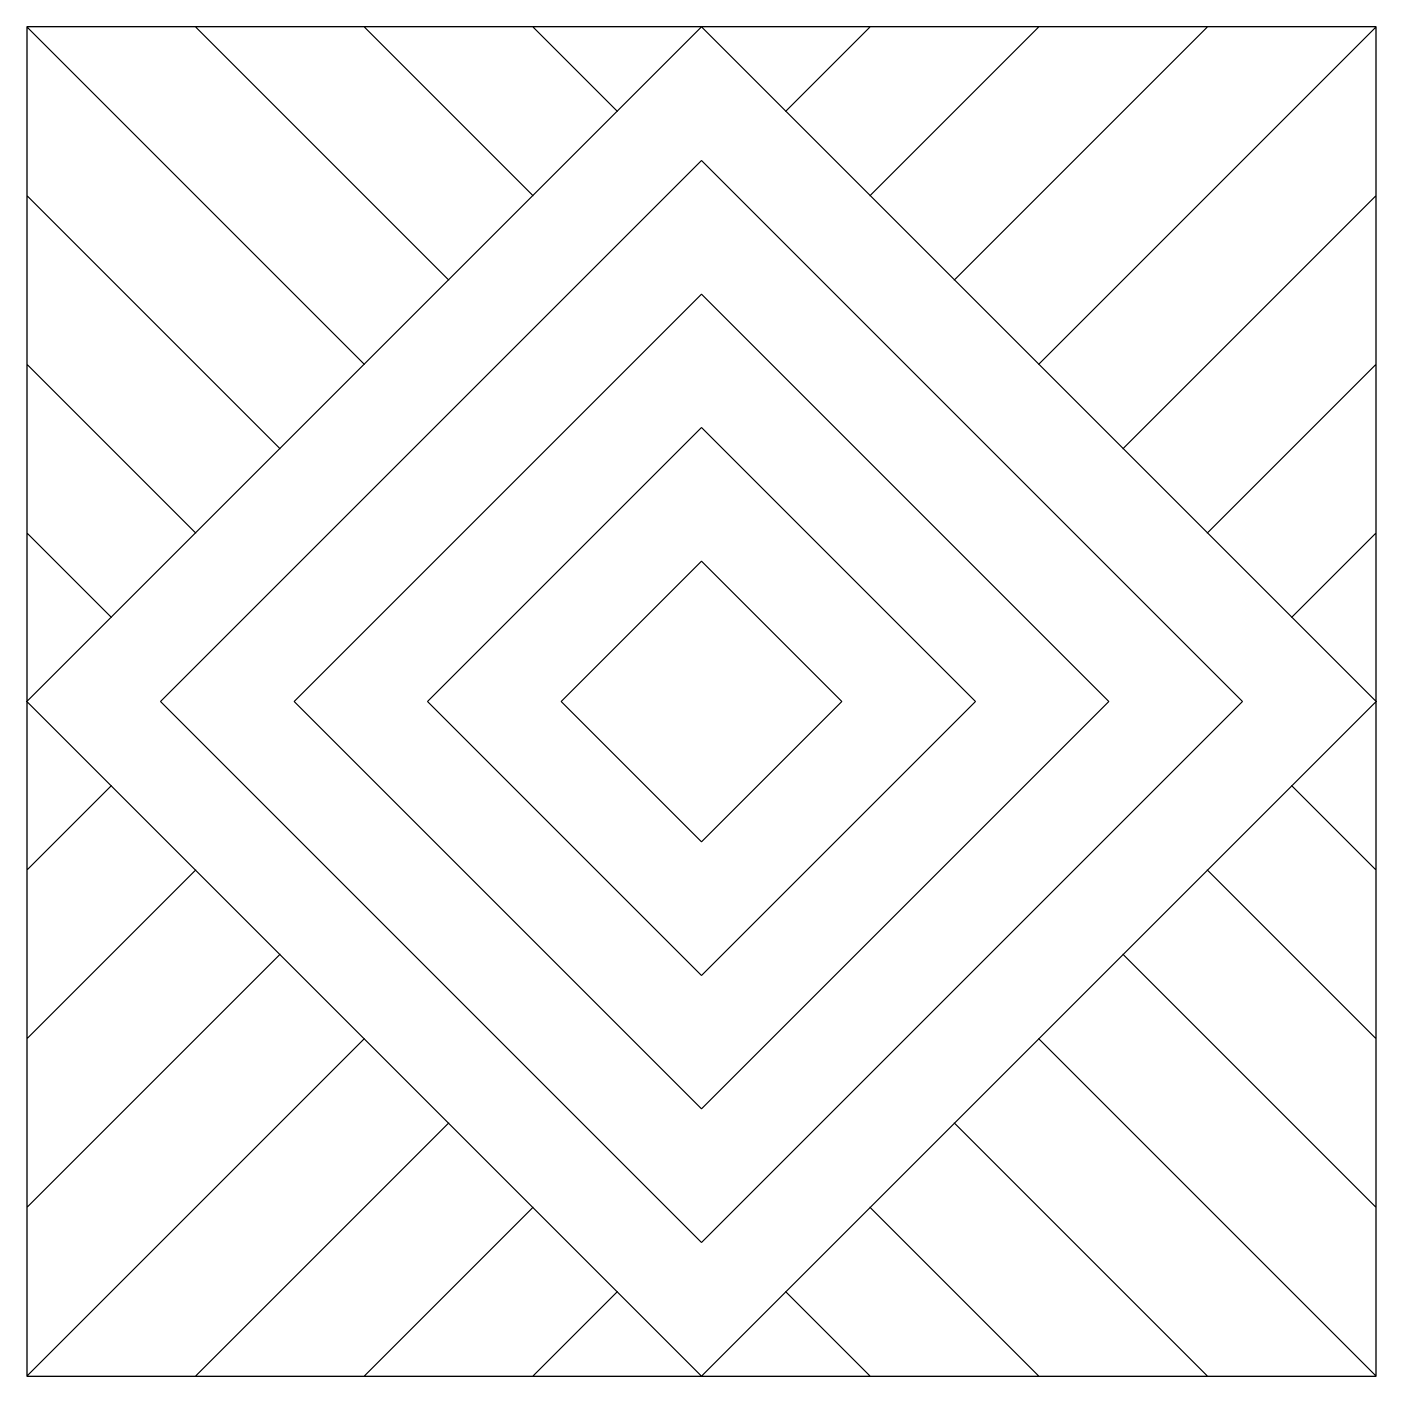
# Model space of a CAD drawing. Header units: millimetres. Extents: x 2008 to 2038, y 737.1 to 767.1.
import ezdxf

# ---------------------------------------------------------------- set-up
doc = ezdxf.new("R2010")
doc.units = ezdxf.units.MM

msp = doc.modelspace()

# ---------------------------------------------------------------- linework, layer by layer
at = {"lineweight": 30}
for p, q in [((2007.985, 767.083), (2015.485, 759.583)), ((2011.735, 767.083), (2017.36, 761.458)), ((2015.485, 767.083), (2019.235, 763.333)), ((2019.235, 767.083), (2021.11, 765.208)), ((2026.735, 767.083), (2024.86, 765.208)), ((2030.485, 767.083), (2026.735, 763.333)), ((2034.235, 767.083), (2028.61, 761.458)), ((2037.985, 767.083), (2030.485, 759.583)), ((2007.985, 763.333), (2013.61, 757.708)), ((2037.985, 763.333), (2032.36, 757.708)), ((2007.985, 759.583), (2011.735, 755.833)), ((2037.985, 759.583), (2034.235, 755.833)), ((2007.985, 755.833), (2009.86, 753.958)), ((2037.985, 755.833), (2036.11, 753.958)), ((2007.985, 748.333), (2009.86, 750.208)), ((2037.985, 748.333), (2036.11, 750.208)), ((2007.985, 744.583), (2011.735, 748.333)), ((2037.985, 744.583), (2034.235, 748.333)), ((2007.985, 740.833), (2013.61, 746.458)), ((2037.985, 740.833), (2032.36, 746.458)), ((2007.985, 737.083), (2015.485, 744.583)), ((2037.985, 737.083), (2030.485, 744.583)), ((2011.735, 737.083), (2017.36, 742.708)), ((2034.235, 737.083), (2028.61, 742.708)), ((2015.485, 737.083), (2019.235, 740.833)), ((2030.485, 737.083), (2026.735, 740.833)), ((2019.235, 737.083), (2021.11, 738.958)), ((2026.735, 737.083), (2024.86, 738.958))]:
    msp.add_line(p, q, dxfattribs=at)
for points in [[(2007.985, 737.083), (2037.985, 737.083), (2037.985, 767.083), (2007.985, 767.083)], [(2022.985, 764.113), (2010.955, 752.083), (2022.985, 740.053), (2035.015, 752.083)], [(2022.985, 761.143), (2013.925, 752.083), (2022.985, 743.022), (2032.045, 752.083)], [(2022.985, 758.173), (2016.894, 752.083), (2022.985, 745.992), (2029.075, 752.083)], [(2022.985, 755.203), (2019.864, 752.083), (2022.985, 748.962), (2026.105, 752.083)]]:
    msp.add_lwpolyline(points, close=True, dxfattribs=at)
msp.add_lwpolyline([(2022.985, 767.083), (2007.985, 752.083), (2022.985, 737.083), (2037.985, 752.083), (2022.985, 767.083)], dxfattribs=at)
for p in [(2022.985, 767.083), (2022.985, 767.083), (2022.985, 767.083), (2021.11, 765.208), (2021.11, 765.208), (2021.11, 765.208), (2021.11, 765.208), (2024.86, 765.208), (2024.86, 765.208), (2019.235, 763.333), (2019.235, 763.333), (2019.235, 763.333), (2019.235, 763.333), (2026.735, 763.333), (2026.735, 763.333), (2017.36, 761.458), (2017.36, 761.458), (2017.36, 761.458), (2017.36, 761.458), (2028.61, 761.458), (2028.61, 761.458), (2015.485, 759.583), (2015.485, 759.583), (2015.485, 759.583), (2015.485, 759.583), (2030.485, 759.583), (2030.485, 759.583), (2013.61, 757.708), (2013.61, 757.708), (2013.61, 757.708), (2013.61, 757.708), (2032.36, 757.708), (2032.36, 757.708), (2011.735, 755.833), (2011.735, 755.833), (2011.735, 755.833), (2011.735, 755.833), (2034.235, 755.833), (2034.235, 755.833), (2009.86, 753.958), (2009.86, 753.958), (2009.86, 753.958), (2009.86, 753.958), (2036.11, 753.958), (2036.11, 753.958), (2007.985, 752.083), (2007.985, 752.083), (2037.985, 752.083), (2037.985, 752.083), (2009.86, 750.208), (2009.86, 750.208), (2036.11, 750.208), (2036.11, 750.208), (2011.735, 748.333), (2011.735, 748.333), (2034.235, 748.333), (2034.235, 748.333), (2013.61, 746.458), (2013.61, 746.458), (2032.36, 746.458), (2032.36, 746.458), (2015.485, 744.583), (2015.485, 744.583), (2030.485, 744.583), (2030.485, 744.583), (2017.36, 742.708), (2017.36, 742.708), (2028.61, 742.708), (2028.61, 742.708), (2019.235, 740.833), (2019.235, 740.833), (2026.735, 740.833), (2026.735, 740.833), (2021.11, 738.958), (2021.11, 738.958), (2024.86, 738.958), (2024.86, 738.958), (2022.985, 737.083), (2022.985, 737.083)]:
    msp.add_point(p, dxfattribs=at)

doc.saveas('drawing.dxf')
